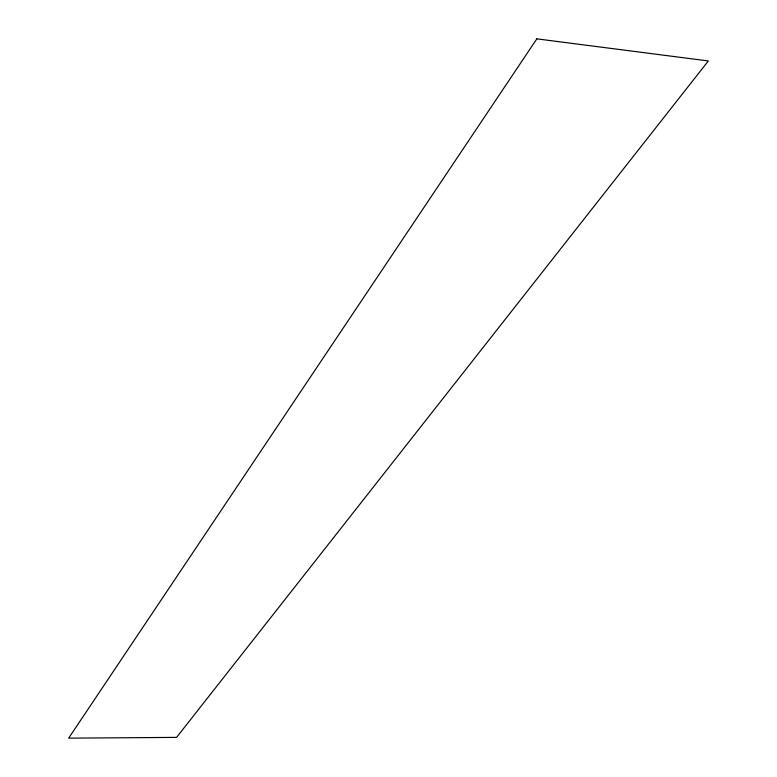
<?xml version="1.0" encoding="UTF-8"?>
<svg xmlns="http://www.w3.org/2000/svg" width="777" height="777" viewBox="0 0 777 777"><rect width="100%" height="100%" fill="white"/><g stroke="black" fill="none" stroke-linecap="round" stroke-linejoin="round"><path stroke-width="1.17" d="M536.829 38.85L68.667 738.15L176.583 737.383L708.333 60.956L536.829 38.85"/></g></svg>
